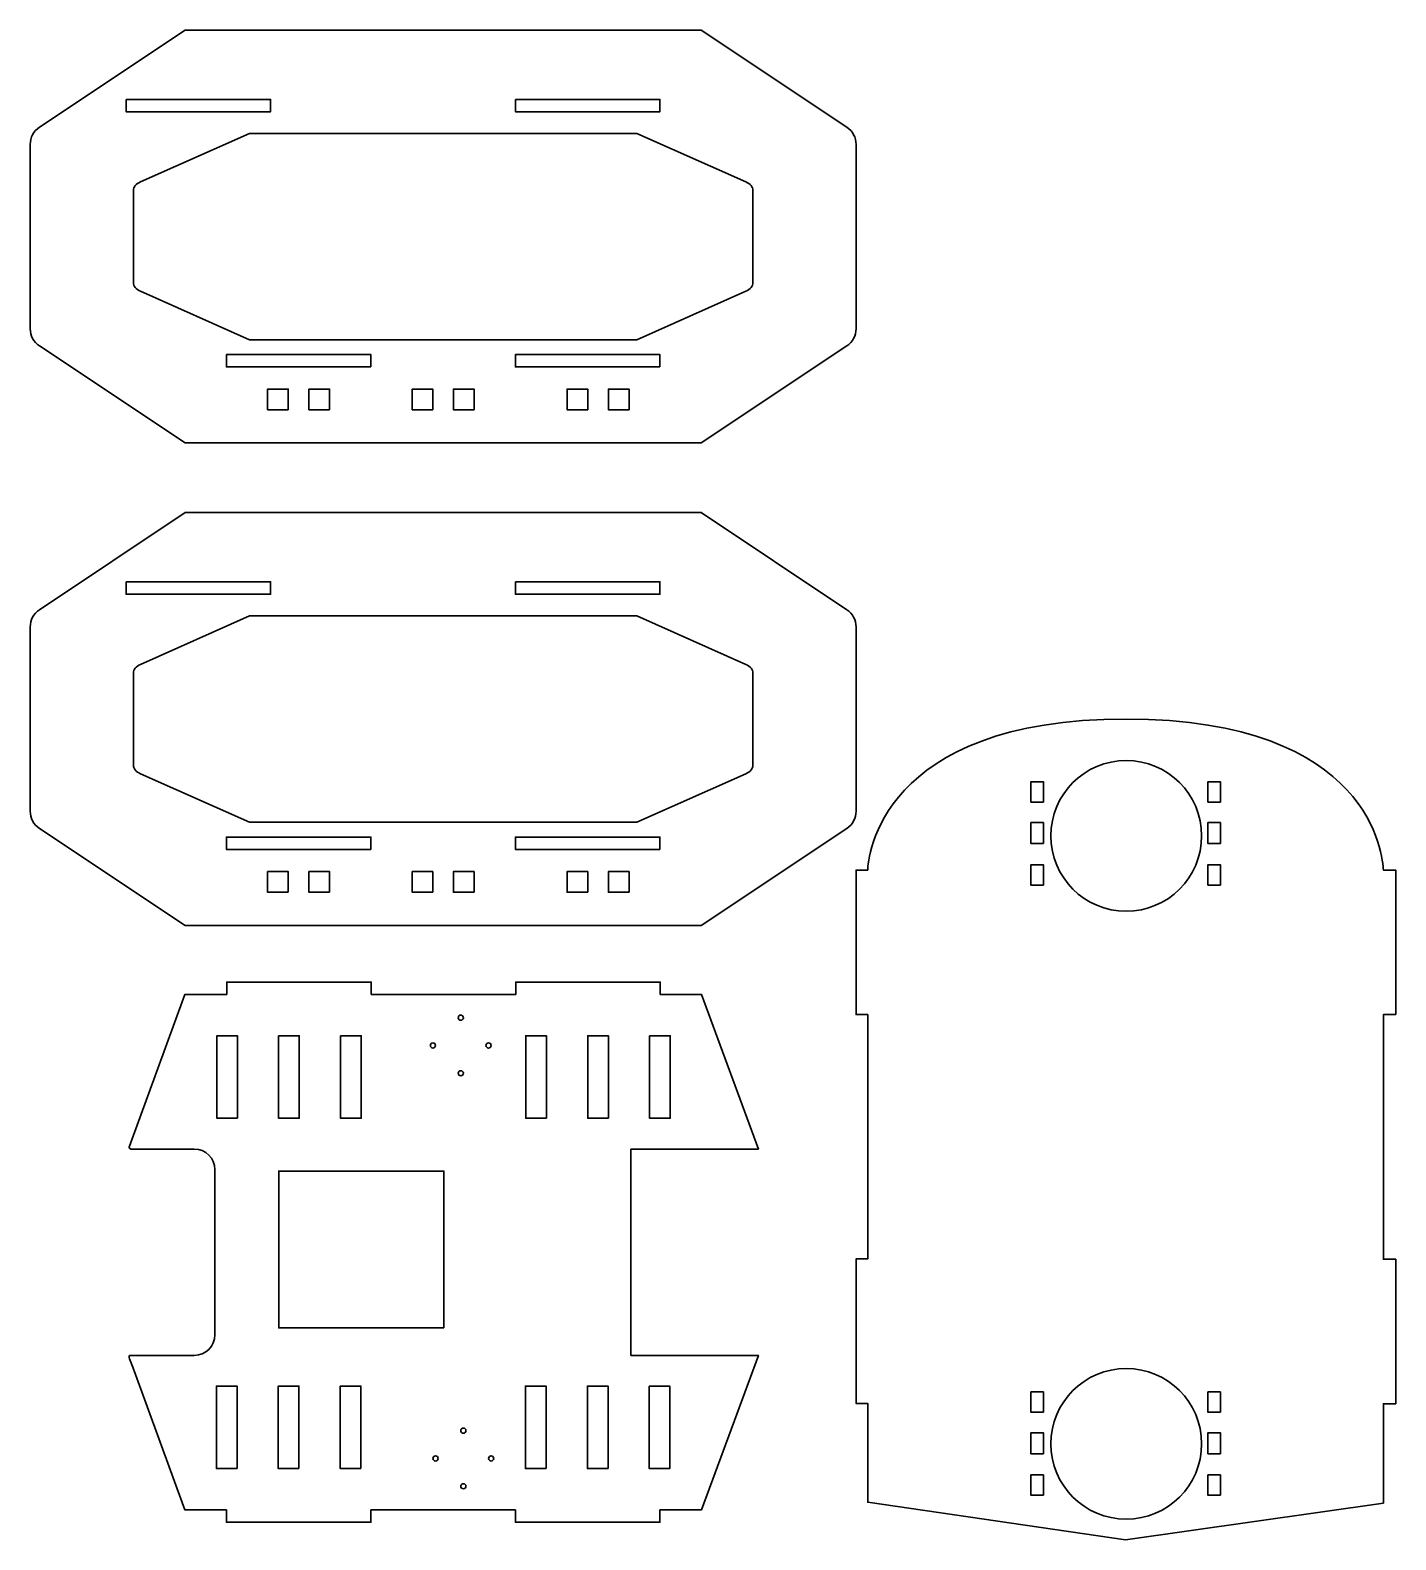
# Model space of a CAD drawing. Header units: inches. Extents: x -441 to 220, y -500 to 231.
import ezdxf

# ---------------------------------------------------------------- set-up
doc = ezdxf.new("R2010")
doc.units = ezdxf.units.IN
doc.header["$MEASUREMENT"] = 0
doc.layers.add('Layer 2', color=7, linetype='Continuous')

msp = doc.modelspace()

# ---------------------------------------------------------------- linework, layer by layer
at = {"layer": 'Layer 2', "color": 179, "lineweight": 35, "true_color": 0x231f20}
for points in [[(-394.67, 197.82), (-324.67, 197.82), (-324.67, 191.82), (-394.67, 191.82), (-394.67, 197.82)], [(-206.12, 197.82), (-136.12, 197.82), (-136.12, 191.82), (-206.12, 191.82), (-206.12, 197.82)], [(-276.12, 68.17), (-346.12, 68.17), (-346.12, 74.17), (-276.12, 74.17), (-276.12, 68.17)], [(-136.12, 68.17), (-206.12, 68.17), (-206.12, 74.17), (-136.12, 74.17), (-136.12, 68.17)], [(-316.12, 47.42), (-326.12, 47.42), (-326.12, 57.42), (-316.12, 57.42), (-316.12, 47.42)], [(-296.12, 47.42), (-306.12, 47.42), (-306.12, 57.42), (-296.12, 57.42), (-296.12, 47.42)], [(-246.12, 47.42), (-256.12, 47.42), (-256.12, 57.42), (-246.12, 57.42), (-246.12, 47.42)], [(-226.12, 47.42), (-236.12, 47.42), (-236.12, 57.42), (-226.12, 57.42), (-226.12, 47.42)], [(-171.08, 47.42), (-181.08, 47.42), (-181.08, 57.42), (-171.08, 57.42), (-171.08, 47.42)], [(-151.08, 47.42), (-161.08, 47.42), (-161.08, 57.42), (-151.08, 57.42), (-151.08, 47.42)], [(-394.67, -35.94), (-324.67, -35.94), (-324.67, -41.94), (-394.67, -41.94), (-394.67, -35.94)], [(-206.12, -35.94), (-136.12, -35.94), (-136.12, -41.94), (-206.12, -41.94), (-206.12, -35.94)], [(49.57, -142.7), (43.57, -142.7), (43.57, -132.82), (49.57, -132.82), (49.57, -142.7)], [(135.29, -142.7), (129.29, -142.7), (129.29, -132.82), (135.29, -132.82), (135.29, -142.7)], [(49.57, -162.81), (43.57, -162.81), (43.57, -152.58), (49.57, -152.58), (49.57, -162.81)], [(135.29, -162.81), (129.29, -162.81), (129.29, -152.58), (135.29, -152.58), (135.29, -162.81)], [(-276.12, -165.59), (-346.12, -165.59), (-346.12, -159.59), (-276.12, -159.59), (-276.12, -165.59)], [(-136.12, -165.59), (-206.12, -165.59), (-206.12, -159.59), (-136.12, -159.59), (-136.12, -165.59)], [(49.57, -182.92), (43.57, -182.92), (43.57, -173.04), (49.57, -173.04), (49.57, -182.92)], [(135.29, -182.92), (129.29, -182.92), (129.29, -173.04), (135.29, -173.04), (135.29, -182.92)], [(-316.12, -186.34), (-326.12, -186.34), (-326.12, -176.34), (-316.12, -176.34), (-316.12, -186.34)], [(-296.12, -186.34), (-306.12, -186.34), (-306.12, -176.34), (-296.12, -176.34), (-296.12, -186.34)], [(-246.12, -186.34), (-256.12, -186.34), (-256.12, -176.34), (-246.12, -176.34), (-246.12, -186.34)], [(-226.12, -186.34), (-236.12, -186.34), (-236.12, -176.34), (-226.12, -176.34), (-226.12, -186.34)], [(-171.08, -186.34), (-181.08, -186.34), (-181.08, -176.34), (-171.08, -176.34), (-171.08, -186.34)], [(-151.08, -186.34), (-161.08, -186.34), (-161.08, -176.34), (-151.08, -176.34), (-151.08, -186.34)], [(-340.73, -295.88), (-350.73, -295.88), (-350.73, -255.88), (-340.73, -255.88), (-340.73, -295.88)], [(-320.82, -255.88), (-310.82, -255.88), (-310.82, -295.88), (-320.82, -295.88), (-320.82, -255.88)], [(-290.77, -255.88), (-280.77, -255.88), (-280.77, -295.88), (-290.77, -295.88), (-290.77, -255.88)], [(-191.12, -295.88), (-201.12, -295.88), (-201.12, -255.88), (-191.12, -255.88), (-191.12, -295.88)], [(-161.08, -295.88), (-171.08, -295.88), (-171.08, -255.88), (-161.08, -255.88), (-161.08, -295.88)], [(-141.16, -255.88), (-131.16, -255.88), (-131.16, -295.88), (-141.16, -295.88), (-141.16, -255.88)], [(-240.77, -397.43), (-320.77, -397.43), (-320.77, -321.43), (-240.77, -321.43), (-240.77, -397.43)], [(-340.9, -465.64), (-350.9, -465.64), (-350.9, -425.64), (-340.9, -425.64), (-340.9, -465.64)], [(-310.99, -465.64), (-320.99, -465.64), (-320.99, -425.64), (-310.99, -425.64), (-310.99, -465.64)], [(-280.95, -465.64), (-290.95, -465.64), (-290.95, -425.64), (-280.95, -425.64), (-280.95, -465.64)], [(-191.29, -465.64), (-201.29, -465.64), (-201.29, -425.64), (-191.29, -425.64), (-191.29, -465.64)], [(-161.25, -465.64), (-171.25, -465.64), (-171.25, -425.64), (-161.25, -425.64), (-161.25, -465.64)], [(-141.34, -425.64), (-131.34, -425.64), (-131.34, -465.64), (-141.34, -465.64), (-141.34, -425.64)], [(49.57, -438.33), (43.57, -438.33), (43.57, -428.45), (49.57, -428.45), (49.57, -438.33)], [(135.29, -438.33), (129.29, -438.33), (129.29, -428.45), (135.29, -428.45), (135.29, -438.33)], [(49.57, -458.43), (43.57, -458.43), (43.57, -448.2), (49.57, -448.2), (49.57, -458.43)], [(135.29, -458.43), (129.29, -458.43), (129.29, -448.2), (135.29, -448.2), (135.29, -458.43)], [(49.57, -478.54), (43.57, -478.54), (43.57, -468.67), (49.57, -468.67), (49.57, -478.54)], [(135.29, -478.54), (129.29, -478.54), (129.29, -468.67), (135.29, -468.67), (135.29, -478.54)]]:
    msp.add_lwpolyline(points, dxfattribs=at)
for points, knots in [([(-45.57, 184.3), (-45.57, 184.3), (-116.12, 231.33), (-116.12, 231.33), (-116.12, 231.33), (-366.12, 231.33), (-366.12, 231.33), (-366.12, 231.33), (-436.67, 184.3), (-436.67, 184.3), (-439.45, 182.44), (-441.12, 179.32), (-441.12, 175.98), (-441.12, 175.98), (-441.12, 86.68), (-441.12, 86.68), (-441.12, 83.34), (-439.45, 80.21), (-436.67, 78.36), (-436.67, 78.36), (-366.12, 31.33), (-366.12, 31.33), (-366.12, 31.33), (-116.12, 31.33), (-116.12, 31.33), (-116.12, 31.33), (-45.57, 78.36), (-45.57, 78.36), (-42.79, 80.21), (-41.12, 83.34), (-41.12, 86.68), (-41.12, 86.68), (-41.12, 175.98), (-41.12, 175.98), (-41.12, 179.32), (-42.79, 182.44), (-45.57, 184.3)], [0, 0, 0, 0, 1, 1, 1, 2, 2, 2, 3, 3, 3, 4, 4, 4, 5, 5, 5, 6, 6, 6, 7, 7, 7, 8, 8, 8, 9, 9, 9, 10, 10, 10, 11, 11, 11, 12, 12, 12, 12]), ([(-91.12, 109), (-91.12, 107.33), (-92.37, 105.77), (-94.46, 104.84), (-94.46, 104.84), (-147.37, 81.33), (-147.37, 81.33), (-147.37, 81.33), (-334.87, 81.33), (-334.87, 81.33), (-334.87, 81.33), (-387.78, 104.84), (-387.78, 104.84), (-389.87, 105.77), (-391.12, 107.33), (-391.12, 109), (-391.12, 109), (-391.12, 153.65), (-391.12, 153.65), (-391.12, 155.32), (-389.87, 156.88), (-387.78, 157.81), (-387.78, 157.81), (-334.87, 181.33), (-334.87, 181.33), (-334.87, 181.33), (-147.37, 181.33), (-147.37, 181.33), (-147.37, 181.33), (-94.46, 157.81), (-94.46, 157.81), (-92.37, 156.88), (-91.12, 155.32), (-91.12, 153.65), (-91.12, 153.65), (-91.12, 109), (-91.12, 109)], [0, 0, 0, 0, 1, 1, 1, 2, 2, 2, 3, 3, 3, 4, 4, 4, 5, 5, 5, 6, 6, 6, 7, 7, 7, 8, 8, 8, 9, 9, 9, 10, 10, 10, 11, 11, 11, 12, 12, 12, 12]), ([(-45.57, -49.46), (-45.57, -49.46), (-116.12, -2.43), (-116.12, -2.43), (-116.12, -2.43), (-366.12, -2.43), (-366.12, -2.43), (-366.12, -2.43), (-436.67, -49.46), (-436.67, -49.46), (-439.45, -51.32), (-441.12, -54.44), (-441.12, -57.79), (-441.12, -57.79), (-441.12, -147.08), (-441.12, -147.08), (-441.12, -150.42), (-439.45, -153.55), (-436.67, -155.4), (-436.67, -155.4), (-366.12, -202.43), (-366.12, -202.43), (-366.12, -202.43), (-116.12, -202.43), (-116.12, -202.43), (-116.12, -202.43), (-45.57, -155.4), (-45.57, -155.4), (-42.79, -153.55), (-41.12, -150.42), (-41.12, -147.08), (-41.12, -147.08), (-41.12, -57.79), (-41.12, -57.79), (-41.12, -54.44), (-42.79, -51.32), (-45.57, -49.46)], [0, 0, 0, 0, 1, 1, 1, 2, 2, 2, 3, 3, 3, 4, 4, 4, 5, 5, 5, 6, 6, 6, 7, 7, 7, 8, 8, 8, 9, 9, 9, 10, 10, 10, 11, 11, 11, 12, 12, 12, 12]), ([(-91.12, -124.76), (-91.12, -126.43), (-92.37, -127.99), (-94.46, -128.92), (-94.46, -128.92), (-147.37, -152.43), (-147.37, -152.43), (-147.37, -152.43), (-334.87, -152.43), (-334.87, -152.43), (-334.87, -152.43), (-387.78, -128.92), (-387.78, -128.92), (-389.87, -127.99), (-391.12, -126.43), (-391.12, -124.76), (-391.12, -124.76), (-391.12, -80.11), (-391.12, -80.11), (-391.12, -78.44), (-389.87, -76.88), (-387.78, -75.95), (-387.78, -75.95), (-334.87, -52.43), (-334.87, -52.43), (-334.87, -52.43), (-147.37, -52.43), (-147.37, -52.43), (-147.37, -52.43), (-94.46, -75.95), (-94.46, -75.95), (-92.37, -76.88), (-91.12, -78.44), (-91.12, -80.11), (-91.12, -80.11), (-91.12, -124.76), (-91.12, -124.76)], [0, 0, 0, 0, 1, 1, 1, 2, 2, 2, 3, 3, 3, 4, 4, 4, 5, 5, 5, 6, 6, 6, 7, 7, 7, 8, 8, 8, 9, 9, 9, 10, 10, 10, 11, 11, 11, 12, 12, 12, 12]), ([(220.26, -245.64), (220.26, -245.64), (220.26, -175.64), (220.26, -175.64), (220.26, -175.64), (214.25, -175.64), (214.25, -175.64), (214.03, -169.52), (208.88, -102.43), (89.71, -102.43), (-29.92, -102.43), (-35.25, -169.98), (-35.49, -175.64), (-35.49, -175.64), (-41.15, -175.64), (-41.15, -175.64), (-41.15, -175.64), (-41.15, -245.64), (-41.15, -245.64), (-41.15, -245.64), (-35.5, -245.64), (-35.5, -245.64), (-35.5, -245.64), (-35.5, -364.02), (-35.5, -364.02), (-35.5, -364.02), (-41.15, -364.02), (-41.15, -364.02), (-41.15, -364.02), (-41.15, -434.02), (-41.15, -434.02), (-41.15, -434.02), (-35.5, -434.02), (-35.5, -434.02), (-35.5, -434.02), (-35.5, -481.94), (-35.5, -481.94), (-35.5, -481.94), (89.38, -500.11), (89.38, -500.11), (89.38, -500.11), (214.26, -482.3), (214.26, -482.3), (214.26, -482.3), (214.26, -434.19), (214.26, -434.19), (214.26, -434.19), (220.26, -434.19), (220.26, -434.19), (220.26, -434.19), (220.26, -364.19), (220.26, -364.19), (220.26, -364.19), (214.26, -364.19), (214.26, -364.19), (214.26, -364.19), (214.26, -245.64), (214.26, -245.64), (214.26, -245.64), (220.26, -245.64), (220.26, -245.64)], [0, 0, 0, 0, 1, 1, 1, 2, 2, 2, 3, 3, 3, 4, 4, 4, 5, 5, 5, 6, 6, 6, 7, 7, 7, 8, 8, 8, 9, 9, 9, 10, 10, 10, 11, 11, 11, 12, 12, 12, 13, 13, 13, 14, 14, 14, 15, 15, 15, 16, 16, 16, 17, 17, 17, 18, 18, 18, 19, 19, 19, 20, 20, 20, 20]), ([(89.71, -195.54), (69.55, -195.54), (53.21, -179.2), (53.21, -159.04), (53.21, -138.88), (69.55, -122.54), (89.71, -122.54), (109.87, -122.54), (126.21, -138.88), (126.21, -159.04), (126.21, -179.2), (109.87, -195.54), (89.71, -195.54)], [0, 0, 0, 0, 1, 1, 1, 2, 2, 2, 3, 3, 3, 4, 4, 4, 4]), ([(-150.15, -310.76), (-150.15, -310.76), (-88.44, -310.76), (-88.44, -310.76), (-88.44, -310.76), (-116.03, -235.88), (-116.03, -235.88), (-116.03, -235.88), (-135.95, -235.88), (-135.95, -235.88), (-135.95, -235.88), (-135.95, -229.88), (-135.95, -229.88), (-135.95, -229.88), (-205.95, -229.88), (-205.95, -229.88), (-205.95, -229.88), (-205.95, -235.88), (-205.95, -235.88), (-205.95, -235.88), (-275.95, -235.88), (-275.95, -235.88), (-275.95, -235.88), (-275.95, -229.88), (-275.95, -229.88), (-275.95, -229.88), (-345.95, -229.88), (-345.95, -229.88), (-345.95, -229.88), (-345.95, -235.88), (-345.95, -235.88), (-345.95, -235.88), (-366.18, -235.88), (-366.18, -235.88), (-366.18, -235.88), (-393.07, -309.38), (-393.07, -309.38), (-393.07, -309.38), (-393.44, -310.76), (-392.33, -310.76), (-391.23, -310.76), (-373.24, -310.76), (-373.24, -310.76), (-373.24, -310.76), (-361.68, -310.76), (-361.68, -310.76), (-356.16, -310.76), (-351.68, -315.24), (-351.68, -320.76), (-351.68, -320.76), (-351.68, -400.76), (-351.68, -400.76), (-351.68, -406.28), (-356.16, -410.76), (-361.68, -410.76), (-361.68, -410.76), (-374.3, -410.76), (-374.3, -410.76), (-374.3, -410.76), (-392.51, -410.76), (-392.51, -410.76), (-392.51, -410.76), (-393.6, -410.71), (-393.2, -411.78), (-392.81, -412.85), (-390.85, -418.21), (-390.85, -418.21), (-390.85, -418.21), (-366.18, -485.64), (-366.18, -485.64), (-366.18, -485.64), (-346.12, -485.64), (-346.12, -485.64), (-346.12, -485.64), (-346.12, -491.64), (-346.12, -491.64), (-346.12, -491.64), (-276.12, -491.64), (-276.12, -491.64), (-276.12, -491.64), (-276.12, -485.64), (-276.12, -485.64), (-276.12, -485.64), (-206.12, -485.64), (-206.12, -485.64), (-206.12, -485.64), (-206.12, -491.64), (-206.12, -491.64), (-206.12, -491.64), (-136.12, -491.64), (-136.12, -491.64), (-136.12, -491.64), (-136.12, -485.64), (-136.12, -485.64), (-136.12, -485.64), (-116.03, -485.64), (-116.03, -485.64), (-116.03, -485.64), (-88.44, -410.76), (-88.44, -410.76), (-88.44, -410.76), (-150.15, -410.76), (-150.15, -410.76), (-150.15, -410.76), (-150.15, -310.76), (-150.15, -310.76)], [0, 0, 0, 0, 1, 1, 1, 2, 2, 2, 3, 3, 3, 4, 4, 4, 5, 5, 5, 6, 6, 6, 7, 7, 7, 8, 8, 8, 9, 9, 9, 10, 10, 10, 11, 11, 11, 12, 12, 12, 13, 13, 13, 14, 14, 14, 15, 15, 15, 16, 16, 16, 17, 17, 17, 18, 18, 18, 19, 19, 19, 20, 20, 20, 21, 21, 21, 22, 22, 22, 23, 23, 23, 24, 24, 24, 25, 25, 25, 26, 26, 26, 27, 27, 27, 28, 28, 28, 29, 29, 29, 30, 30, 30, 31, 31, 31, 32, 32, 32, 33, 33, 33, 34, 34, 34, 35, 35, 35, 35]), ([(-232.59, -245.88), (-231.9, -245.88), (-231.34, -246.44), (-231.34, -247.13), (-231.34, -247.82), (-231.9, -248.38), (-232.59, -248.38), (-233.28, -248.38), (-233.84, -247.82), (-233.84, -247.13), (-233.84, -246.44), (-233.28, -245.88), (-232.59, -245.88)], [0, 0, 0, 0, 1, 1, 1, 2, 2, 2, 3, 3, 3, 4, 4, 4, 4]), ([(-246.06, -259.35), (-245.37, -259.35), (-244.81, -259.91), (-244.81, -260.6), (-244.81, -261.29), (-245.37, -261.85), (-246.06, -261.85), (-246.75, -261.85), (-247.31, -261.29), (-247.31, -260.6), (-247.31, -259.91), (-246.75, -259.35), (-246.06, -259.35)], [0, 0, 0, 0, 1, 1, 1, 2, 2, 2, 3, 3, 3, 4, 4, 4, 4]), ([(-220.37, -260.6), (-220.37, -259.91), (-219.81, -259.35), (-219.12, -259.35), (-218.43, -259.35), (-217.87, -259.91), (-217.87, -260.6), (-217.87, -261.29), (-218.43, -261.85), (-219.12, -261.85), (-219.81, -261.85), (-220.37, -261.29), (-220.37, -260.6)], [0, 0, 0, 0, 1, 1, 1, 2, 2, 2, 3, 3, 3, 4, 4, 4, 4]), ([(-233.84, -274.07), (-233.84, -273.38), (-233.28, -272.82), (-232.59, -272.82), (-231.9, -272.82), (-231.34, -273.38), (-231.34, -274.07), (-231.34, -274.76), (-231.9, -275.32), (-232.59, -275.32), (-233.28, -275.32), (-233.84, -274.76), (-233.84, -274.07)], [0, 0, 0, 0, 1, 1, 1, 2, 2, 2, 3, 3, 3, 4, 4, 4, 4]), ([(89.71, -490.11), (69.55, -490.11), (53.21, -473.77), (53.21, -453.61), (53.21, -433.45), (69.55, -417.11), (89.71, -417.11), (109.87, -417.11), (126.21, -433.45), (126.21, -453.61), (126.21, -473.77), (109.87, -490.11), (89.71, -490.11)], [0, 0, 0, 0, 1, 1, 1, 2, 2, 2, 3, 3, 3, 4, 4, 4, 4]), ([(-231.34, -448.47), (-232.03, -448.47), (-232.59, -447.91), (-232.59, -447.22), (-232.59, -446.53), (-232.03, -445.97), (-231.34, -445.97), (-230.65, -445.97), (-230.09, -446.53), (-230.09, -447.22), (-230.09, -447.91), (-230.65, -448.47), (-231.34, -448.47)], [0, 0, 0, 0, 1, 1, 1, 2, 2, 2, 3, 3, 3, 4, 4, 4, 4]), ([(-244.81, -461.94), (-245.5, -461.94), (-246.06, -461.38), (-246.06, -460.69), (-246.06, -460), (-245.5, -459.44), (-244.81, -459.44), (-244.12, -459.44), (-243.56, -460), (-243.56, -460.69), (-243.56, -461.38), (-244.12, -461.94), (-244.81, -461.94)], [0, 0, 0, 0, 1, 1, 1, 2, 2, 2, 3, 3, 3, 4, 4, 4, 4]), ([(-217.87, -461.94), (-218.56, -461.94), (-219.12, -461.38), (-219.12, -460.69), (-219.12, -460), (-218.56, -459.44), (-217.87, -459.44), (-217.18, -459.44), (-216.62, -460), (-216.62, -460.69), (-216.62, -461.38), (-217.18, -461.94), (-217.87, -461.94)], [0, 0, 0, 0, 1, 1, 1, 2, 2, 2, 3, 3, 3, 4, 4, 4, 4]), ([(-231.34, -475.41), (-232.03, -475.41), (-232.59, -474.85), (-232.59, -474.16), (-232.59, -473.47), (-232.03, -472.91), (-231.34, -472.91), (-230.65, -472.91), (-230.09, -473.47), (-230.09, -474.16), (-230.09, -474.85), (-230.65, -475.41), (-231.34, -475.41)], [0, 0, 0, 0, 1, 1, 1, 2, 2, 2, 3, 3, 3, 4, 4, 4, 4])]:
    msp.add_open_spline(points, degree=3, knots=knots, dxfattribs=at)

doc.saveas('drawing.dxf')
